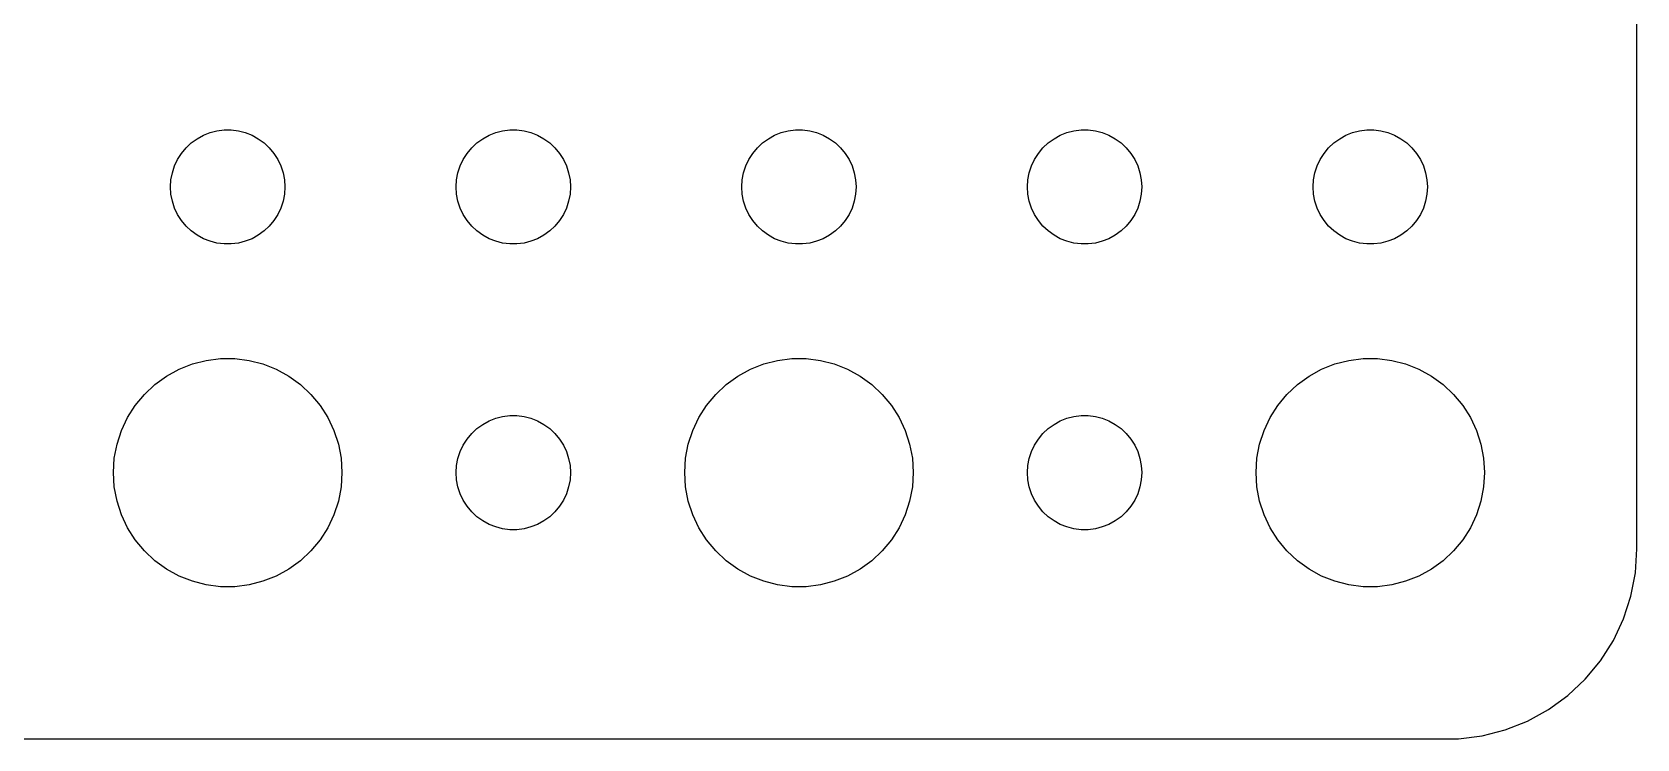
# Model space of a CAD drawing. Header units: metres. Extents: x -82 to 82, y -22 to 22.
# Drawn here: x 39.87 to 82, y -21.99 to -3.43 of the extents above; entities that cross this region are included whole.
import ezdxf

# ---------------------------------------------------------------- set-up
doc = ezdxf.new("R2010")
doc.units = ezdxf.units.M

msp = doc.modelspace()

# ---------------------------------------------------------------- linework, layer by layer
for p, q in [((82, -17), (82, 17)), ((44.0439, -6.34422), (44.1963, -6.23351)), ((44.1963, -6.23351), (44.3613, -6.14275)), ((44.3613, -6.14275), (44.5365, -6.07341)), ((44.5365, -6.07341), (44.7189, -6.02657)), ((44.7189, -6.02657), (44.9058, -6.00294)), ((44.9058, -6.00294), (45.0942, -6.00294)), ((45.0942, -6.00294), (45.2811, -6.02657)), ((45.2811, -6.02657), (45.4635, -6.07341)), ((45.4635, -6.07341), (45.6387, -6.14275)), ((45.6387, -6.14275), (45.8037, -6.23351)), ((45.8037, -6.23351), (45.9561, -6.34422)), ((51.5439, -6.34422), (51.6963, -6.23351)), ((51.6963, -6.23351), (51.8613, -6.14275)), ((51.8613, -6.14275), (52.0365, -6.07341)), ((52.0365, -6.07341), (52.2189, -6.02657)), ((52.2189, -6.02657), (52.4058, -6.00294)), ((52.4058, -6.00294), (52.5942, -6.00294)), ((52.5942, -6.00294), (52.7811, -6.02657)), ((52.7811, -6.02657), (52.9635, -6.07341)), ((52.9635, -6.07341), (53.1387, -6.14275)), ((53.1387, -6.14275), (53.3037, -6.23351)), ((53.3037, -6.23351), (53.4561, -6.34422)), ((59.0439, -6.34422), (59.1963, -6.23351)), ((59.1963, -6.23351), (59.3613, -6.14275)), ((59.3613, -6.14275), (59.5365, -6.07341)), ((59.5365, -6.07341), (59.7189, -6.02657)), ((59.7189, -6.02657), (59.9058, -6.00294)), ((59.9058, -6.00294), (60.0942, -6.00294)), ((60.0942, -6.00294), (60.2811, -6.02657)), ((60.2811, -6.02657), (60.4635, -6.07341)), ((60.4635, -6.07341), (60.6387, -6.14275)), ((60.6387, -6.14275), (60.8037, -6.23351)), ((60.8037, -6.23351), (60.9561, -6.34422)), ((66.5439, -6.34422), (66.6963, -6.23351)), ((66.6963, -6.23351), (66.8613, -6.14275)), ((66.8613, -6.14275), (67.0365, -6.07341)), ((67.0365, -6.07341), (67.2189, -6.02657)), ((67.2189, -6.02657), (67.4058, -6.00294)), ((67.4058, -6.00294), (67.5942, -6.00294)), ((67.5942, -6.00294), (67.7811, -6.02657)), ((67.7811, -6.02657), (67.9635, -6.07341)), ((67.9635, -6.07341), (68.1387, -6.14275)), ((68.1387, -6.14275), (68.3037, -6.23351)), ((68.3037, -6.23351), (68.4561, -6.34422)), ((74.0439, -6.34422), (74.1963, -6.23351)), ((74.1963, -6.23351), (74.3613, -6.14275)), ((74.3613, -6.14275), (74.5365, -6.07341)), ((74.5365, -6.07341), (74.7189, -6.02657)), ((74.7189, -6.02657), (74.9058, -6.00294)), ((74.9058, -6.00294), (75.0942, -6.00294)), ((75.0942, -6.00294), (75.2811, -6.02657)), ((75.2811, -6.02657), (75.4635, -6.07341)), ((75.4635, -6.07341), (75.6387, -6.14275)), ((75.6387, -6.14275), (75.8037, -6.23351)), ((75.8037, -6.23351), (75.9561, -6.34422)), ((43.6855, -6.77736), (43.7865, -6.61832)), ((43.7865, -6.61832), (43.9065, -6.47318)), ((43.9065, -6.47318), (44.0439, -6.34422)), ((45.9561, -6.34422), (46.0934, -6.47318)), ((46.0934, -6.47318), (46.2135, -6.61832)), ((46.2135, -6.61832), (46.3145, -6.77736)), ((51.1855, -6.77736), (51.2865, -6.61832)), ((51.2865, -6.61832), (51.4065, -6.47318)), ((51.4065, -6.47318), (51.5439, -6.34422)), ((53.4561, -6.34422), (53.5934, -6.47318)), ((53.5934, -6.47318), (53.7135, -6.61832)), ((53.7135, -6.61832), (53.8145, -6.77736)), ((58.6855, -6.77736), (58.7865, -6.61832)), ((58.7865, -6.61832), (58.9065, -6.47318)), ((58.9065, -6.47318), (59.0439, -6.34422)), ((60.9561, -6.34422), (61.0934, -6.47318)), ((61.0934, -6.47318), (61.2135, -6.61832)), ((61.2135, -6.61832), (61.3145, -6.77736)), ((66.1855, -6.77736), (66.2865, -6.61832)), ((66.2865, -6.61832), (66.4065, -6.47318)), ((66.4065, -6.47318), (66.5439, -6.34422)), ((68.4561, -6.34422), (68.5934, -6.47318)), ((68.5934, -6.47318), (68.7135, -6.61832)), ((68.7135, -6.61832), (68.8145, -6.77736)), ((73.6855, -6.77736), (73.7865, -6.61832)), ((73.7865, -6.61832), (73.9065, -6.47318)), ((73.9065, -6.47318), (74.0439, -6.34422)), ((75.9561, -6.34422), (76.0934, -6.47318)), ((76.0934, -6.47318), (76.2135, -6.61832)), ((76.2135, -6.61832), (76.3145, -6.77736)), ((43.5118, -7.312), (43.5471, -7.12695)), ((43.5471, -7.12695), (43.6053, -6.9478)), ((43.6053, -6.9478), (43.6855, -6.77736)), ((46.3145, -6.77736), (46.3947, -6.9478)), ((46.3947, -6.9478), (46.4529, -7.12695)), ((46.4529, -7.12695), (46.4882, -7.312)), ((51.0118, -7.312), (51.0471, -7.12695)), ((51.0471, -7.12695), (51.1053, -6.9478)), ((51.1053, -6.9478), (51.1855, -6.77736)), ((53.8145, -6.77736), (53.8947, -6.9478)), ((53.8947, -6.9478), (53.9529, -7.12695)), ((53.9529, -7.12695), (53.9882, -7.312)), ((58.5118, -7.312), (58.5471, -7.12695)), ((58.5471, -7.12695), (58.6053, -6.9478)), ((58.6053, -6.9478), (58.6855, -6.77736)), ((61.3145, -6.77736), (61.3947, -6.9478)), ((61.3947, -6.9478), (61.4529, -7.12695)), ((61.4529, -7.12695), (61.4882, -7.312)), ((66.0118, -7.312), (66.0471, -7.12695)), ((66.0471, -7.12695), (66.1053, -6.9478)), ((66.1053, -6.9478), (66.1855, -6.77736)), ((68.8145, -6.77736), (68.8947, -6.9478)), ((68.8947, -6.9478), (68.9529, -7.12695)), ((68.9529, -7.12695), (68.9882, -7.312)), ((73.5118, -7.312), (73.5471, -7.12695)), ((73.5471, -7.12695), (73.6053, -6.9478)), ((73.6053, -6.9478), (73.6855, -6.77736)), ((76.3145, -6.77736), (76.3947, -6.9478)), ((76.3947, -6.9478), (76.4529, -7.12695)), ((76.4529, -7.12695), (76.4882, -7.312)), ((43.5, -7.5), (43.5118, -7.312)), ((43.5118, -7.68799), (43.5, -7.5)), ((46.4882, -7.312), (46.5, -7.5)), ((46.5, -7.5), (46.4882, -7.68799)), ((51, -7.5), (51.0118, -7.312)), ((51.0118, -7.68799), (51, -7.5)), ((53.9882, -7.312), (54, -7.5)), ((54, -7.5), (53.9882, -7.68799)), ((58.5, -7.5), (58.5118, -7.312)), ((58.5118, -7.68799), (58.5, -7.5)), ((61.4882, -7.312), (61.5, -7.5)), ((61.5, -7.5), (61.4882, -7.68799)), ((66, -7.5), (66.0118, -7.312)), ((66.0118, -7.68799), (66, -7.5)), ((68.9882, -7.312), (69, -7.5)), ((69, -7.5), (68.9882, -7.68799)), ((73.5, -7.5), (73.5118, -7.312)), ((73.5118, -7.68799), (73.5, -7.5)), ((76.4882, -7.312), (76.5, -7.5)), ((76.5, -7.5), (76.4882, -7.68799)), ((43.5471, -7.87303), (43.5118, -7.68799)), ((43.6053, -8.05219), (43.5471, -7.87303)), ((46.4529, -7.87303), (46.3947, -8.05219)), ((46.4882, -7.68799), (46.4529, -7.87303)), ((51.0471, -7.87303), (51.0118, -7.68799)), ((51.1053, -8.05219), (51.0471, -7.87303)), ((53.9529, -7.87303), (53.8947, -8.05219)), ((53.9882, -7.68799), (53.9529, -7.87303)), ((58.5471, -7.87303), (58.5118, -7.68799)), ((58.6053, -8.05219), (58.5471, -7.87303)), ((61.4529, -7.87303), (61.3947, -8.05219)), ((61.4882, -7.68799), (61.4529, -7.87303)), ((66.0471, -7.87303), (66.0118, -7.68799)), ((66.1053, -8.05219), (66.0471, -7.87303)), ((68.9529, -7.87303), (68.8947, -8.05219)), ((68.9882, -7.68799), (68.9529, -7.87303)), ((73.5471, -7.87303), (73.5118, -7.68799)), ((73.6053, -8.05219), (73.5471, -7.87303)), ((76.4529, -7.87303), (76.3947, -8.05219)), ((76.4882, -7.68799), (76.4529, -7.87303)), ((43.6855, -8.22263), (43.6053, -8.05219)), ((43.7865, -8.38167), (43.6855, -8.22263)), ((43.9065, -8.52681), (43.7865, -8.38167)), ((46.2135, -8.38167), (46.0934, -8.52681)), ((46.3145, -8.22263), (46.2135, -8.38167)), ((46.3947, -8.05219), (46.3145, -8.22263)), ((51.1855, -8.22263), (51.1053, -8.05219)), ((51.2865, -8.38167), (51.1855, -8.22263)), ((51.4065, -8.52681), (51.2865, -8.38167)), ((53.7135, -8.38167), (53.5934, -8.52681)), ((53.8145, -8.22263), (53.7135, -8.38167)), ((53.8947, -8.05219), (53.8145, -8.22263)), ((58.6855, -8.22263), (58.6053, -8.05219)), ((58.7865, -8.38167), (58.6855, -8.22263)), ((58.9065, -8.52681), (58.7865, -8.38167)), ((61.2135, -8.38167), (61.0934, -8.52681)), ((61.3145, -8.22263), (61.2135, -8.38167)), ((61.3947, -8.05219), (61.3145, -8.22263)), ((66.1855, -8.22263), (66.1053, -8.05219)), ((66.2865, -8.38167), (66.1855, -8.22263)), ((66.4065, -8.52681), (66.2865, -8.38167)), ((68.7135, -8.38167), (68.5934, -8.52681)), ((68.8145, -8.22263), (68.7135, -8.38167)), ((68.8947, -8.05219), (68.8145, -8.22263)), ((73.6855, -8.22263), (73.6053, -8.05219)), ((73.7865, -8.38167), (73.6855, -8.22263)), ((73.9065, -8.52681), (73.7865, -8.38167)), ((76.2135, -8.38167), (76.0934, -8.52681)), ((76.3145, -8.22263), (76.2135, -8.38167)), ((76.3947, -8.05219), (76.3145, -8.22263)), ((44.0439, -8.65576), (43.9065, -8.52681)), ((44.1963, -8.76648), (44.0439, -8.65576)), ((44.3613, -8.85724), (44.1963, -8.76648)), ((45.8037, -8.76648), (45.6387, -8.85724)), ((45.9561, -8.65576), (45.8037, -8.76648)), ((46.0934, -8.52681), (45.9561, -8.65576)), ((51.5439, -8.65576), (51.4065, -8.52681)), ((51.6963, -8.76648), (51.5439, -8.65576)), ((51.8613, -8.85724), (51.6963, -8.76648)), ((53.3037, -8.76648), (53.1387, -8.85724)), ((53.4561, -8.65576), (53.3037, -8.76648)), ((53.5934, -8.52681), (53.4561, -8.65576)), ((59.0439, -8.65576), (58.9065, -8.52681)), ((59.1963, -8.76648), (59.0439, -8.65576)), ((59.3613, -8.85724), (59.1963, -8.76648)), ((60.8037, -8.76648), (60.6387, -8.85724)), ((60.9561, -8.65576), (60.8037, -8.76648)), ((61.0934, -8.52681), (60.9561, -8.65576)), ((66.5439, -8.65576), (66.4065, -8.52681)), ((66.6963, -8.76648), (66.5439, -8.65576)), ((66.8613, -8.85724), (66.6963, -8.76648)), ((68.3037, -8.76648), (68.1387, -8.85724)), ((68.4561, -8.65576), (68.3037, -8.76648)), ((68.5934, -8.52681), (68.4561, -8.65576)), ((74.0439, -8.65576), (73.9065, -8.52681)), ((74.1963, -8.76648), (74.0439, -8.65576)), ((74.3613, -8.85724), (74.1963, -8.76648)), ((75.8037, -8.76648), (75.6387, -8.85724)), ((75.9561, -8.65576), (75.8037, -8.76648)), ((76.0934, -8.52681), (75.9561, -8.65576)), ((44.5365, -8.92657), (44.3613, -8.85724)), ((44.7189, -8.97342), (44.5365, -8.92657)), ((44.9058, -8.99704), (44.7189, -8.97342)), ((45.0942, -8.99704), (44.9058, -8.99704)), ((45.2811, -8.97342), (45.0942, -8.99704)), ((45.4635, -8.92657), (45.2811, -8.97342)), ((45.6387, -8.85724), (45.4635, -8.92657)), ((52.0365, -8.92657), (51.8613, -8.85724)), ((52.2189, -8.97342), (52.0365, -8.92657)), ((52.4058, -8.99704), (52.2189, -8.97342)), ((52.5942, -8.99704), (52.4058, -8.99704)), ((52.7811, -8.97342), (52.5942, -8.99704)), ((52.9635, -8.92657), (52.7811, -8.97342)), ((53.1387, -8.85724), (52.9635, -8.92657)), ((59.5365, -8.92657), (59.3613, -8.85724)), ((59.7189, -8.97342), (59.5365, -8.92657)), ((59.9058, -8.99704), (59.7189, -8.97342)), ((60.0942, -8.99704), (59.9058, -8.99704)), ((60.2811, -8.97342), (60.0942, -8.99704)), ((60.4635, -8.92657), (60.2811, -8.97342)), ((60.6387, -8.85724), (60.4635, -8.92657)), ((67.0365, -8.92657), (66.8613, -8.85724)), ((67.2189, -8.97342), (67.0365, -8.92657)), ((67.4058, -8.99704), (67.2189, -8.97342)), ((67.5942, -8.99704), (67.4058, -8.99704)), ((67.7811, -8.97342), (67.5942, -8.99704)), ((67.9635, -8.92657), (67.7811, -8.97342)), ((68.1387, -8.85724), (67.9635, -8.92657)), ((74.5365, -8.92657), (74.3613, -8.85724)), ((74.7189, -8.97342), (74.5365, -8.92657)), ((74.9058, -8.99704), (74.7189, -8.97342)), ((75.0942, -8.99704), (74.9058, -8.99704)), ((75.2811, -8.97342), (75.0942, -8.99704)), ((75.4635, -8.92657), (75.2811, -8.97342)), ((75.6387, -8.85724), (75.4635, -8.92657)), ((43.7227, -12.2855), (44.0729, -12.1468)), ((44.0729, -12.1468), (44.4379, -12.0531)), ((44.4379, -12.0531), (44.8116, -12.0059)), ((44.8116, -12.0059), (45.1884, -12.0059)), ((45.1884, -12.0059), (45.5621, -12.0531)), ((45.5621, -12.0531), (45.927, -12.1468)), ((45.927, -12.1468), (46.2773, -12.2855)), ((58.7227, -12.2855), (59.0729, -12.1468)), ((59.0729, -12.1468), (59.4379, -12.0531)), ((59.4379, -12.0531), (59.8116, -12.0059)), ((59.8116, -12.0059), (60.1884, -12.0059)), ((60.1884, -12.0059), (60.5621, -12.0531)), ((60.5621, -12.0531), (60.927, -12.1468)), ((60.927, -12.1468), (61.2773, -12.2855)), ((73.7227, -12.2855), (74.073, -12.1468)), ((74.073, -12.1468), (74.4379, -12.0531)), ((74.4379, -12.0531), (74.8116, -12.0059)), ((74.8116, -12.0059), (75.1884, -12.0059)), ((75.1884, -12.0059), (75.5621, -12.0531)), ((75.5621, -12.0531), (75.927, -12.1468)), ((75.927, -12.1468), (76.2773, -12.2855)), ((43.0877, -12.6884), (43.3925, -12.467)), ((43.3925, -12.467), (43.7227, -12.2855)), ((46.2773, -12.2855), (46.6075, -12.467)), ((46.6075, -12.467), (46.9123, -12.6884)), ((58.0877, -12.6884), (58.3925, -12.467)), ((58.3925, -12.467), (58.7227, -12.2855)), ((61.2773, -12.2855), (61.6075, -12.467)), ((61.6075, -12.467), (61.9123, -12.6884)), ((73.0877, -12.6884), (73.3925, -12.467)), ((73.3925, -12.467), (73.7227, -12.2855)), ((76.2773, -12.2855), (76.6075, -12.467)), ((76.6075, -12.467), (76.9123, -12.6884)), ((42.5729, -13.2366), (42.8131, -12.9464)), ((42.8131, -12.9464), (43.0877, -12.6884)), ((46.9123, -12.6884), (47.1869, -12.9464)), ((47.1869, -12.9464), (47.427, -13.2366)), ((57.5729, -13.2366), (57.8131, -12.9464)), ((57.8131, -12.9464), (58.0877, -12.6884)), ((61.9123, -12.6884), (62.1869, -12.9464)), ((62.1869, -12.9464), (62.427, -13.2366)), ((72.573, -13.2366), (72.8131, -12.9464)), ((72.8131, -12.9464), (73.0877, -12.6884)), ((76.9123, -12.6884), (77.1869, -12.9464)), ((77.1869, -12.9464), (77.427, -13.2366)), ((42.3711, -13.5547), (42.5729, -13.2366)), ((47.427, -13.2366), (47.6289, -13.5547)), ((57.3711, -13.5547), (57.5729, -13.2366)), ((62.427, -13.2366), (62.6289, -13.5547)), ((72.3711, -13.5547), (72.573, -13.2366)), ((77.427, -13.2366), (77.6289, -13.5547)), ((42.0942, -14.2539), (42.2107, -13.8956)), ((42.2107, -13.8956), (42.3711, -13.5547)), ((47.6289, -13.5547), (47.7893, -13.8956)), ((47.7893, -13.8956), (47.9057, -14.2539)), ((51.4065, -13.9732), (51.5439, -13.8442)), ((51.5439, -13.8442), (51.6963, -13.7335)), ((51.6963, -13.7335), (51.8613, -13.6427)), ((51.8613, -13.6427), (52.0365, -13.5734)), ((52.0365, -13.5734), (52.2189, -13.5266)), ((52.2189, -13.5266), (52.4058, -13.5029)), ((52.4058, -13.5029), (52.5942, -13.5029)), ((52.5942, -13.5029), (52.7811, -13.5266)), ((52.7811, -13.5266), (52.9635, -13.5734)), ((52.9635, -13.5734), (53.1387, -13.6427)), ((53.1387, -13.6427), (53.3037, -13.7335)), ((53.3037, -13.7335), (53.4561, -13.8442)), ((53.4561, -13.8442), (53.5934, -13.9732)), ((57.0942, -14.2539), (57.2107, -13.8956)), ((57.2107, -13.8956), (57.3711, -13.5547)), ((62.6289, -13.5547), (62.7893, -13.8956)), ((62.7893, -13.8956), (62.9057, -14.2539)), ((66.4065, -13.9732), (66.5439, -13.8442)), ((66.5439, -13.8442), (66.6963, -13.7335)), ((66.6963, -13.7335), (66.8613, -13.6427)), ((66.8613, -13.6427), (67.0365, -13.5734)), ((67.0365, -13.5734), (67.2189, -13.5266)), ((67.2189, -13.5266), (67.4058, -13.5029)), ((67.4058, -13.5029), (67.5942, -13.5029)), ((67.5942, -13.5029), (67.7811, -13.5266)), ((67.7811, -13.5266), (67.9635, -13.5734)), ((67.9635, -13.5734), (68.1387, -13.6427)), ((68.1387, -13.6427), (68.3037, -13.7335)), ((68.3037, -13.7335), (68.4561, -13.8442)), ((68.4561, -13.8442), (68.5934, -13.9732)), ((72.0943, -14.2539), (72.2107, -13.8956)), ((72.2107, -13.8956), (72.3711, -13.5547)), ((77.6289, -13.5547), (77.7893, -13.8956)), ((77.7893, -13.8956), (77.9057, -14.2539)), ((42.0237, -14.624), (42.0942, -14.2539)), ((47.9057, -14.2539), (47.9763, -14.624)), ((51.1053, -14.4478), (51.1855, -14.2774)), ((51.1855, -14.2774), (51.2865, -14.1183)), ((51.2865, -14.1183), (51.4065, -13.9732)), ((53.5934, -13.9732), (53.7135, -14.1183)), ((53.7135, -14.1183), (53.8145, -14.2774)), ((53.8145, -14.2774), (53.8947, -14.4478)), ((57.0237, -14.624), (57.0942, -14.2539)), ((62.9057, -14.2539), (62.9763, -14.624)), ((66.1053, -14.4478), (66.1855, -14.2774)), ((66.1855, -14.2774), (66.2865, -14.1183)), ((66.2865, -14.1183), (66.4065, -13.9732)), ((68.5934, -13.9732), (68.7135, -14.1183)), ((68.7135, -14.1183), (68.8145, -14.2774)), ((68.8145, -14.2774), (68.8947, -14.4478)), ((72.0237, -14.624), (72.0943, -14.2539)), ((77.9057, -14.2539), (77.9763, -14.624)), ((42, -15), (42.0237, -14.624)), ((47.9763, -14.624), (48, -15)), ((51.0118, -14.812), (51.0471, -14.627)), ((51.0471, -14.627), (51.1053, -14.4478)), ((53.8947, -14.4478), (53.9529, -14.627)), ((53.9529, -14.627), (53.9882, -14.812)), ((57, -15), (57.0237, -14.624)), ((62.9763, -14.624), (63, -15)), ((66.0118, -14.812), (66.0471, -14.627)), ((66.0471, -14.627), (66.1053, -14.4478)), ((68.8947, -14.4478), (68.9529, -14.627)), ((68.9529, -14.627), (68.9882, -14.812)), ((72, -15), (72.0237, -14.624)), ((77.9763, -14.624), (78, -15)), ((42.0237, -15.376), (42, -15)), ((48, -15), (47.9763, -15.376)), ((51, -15), (51.0118, -14.812)), ((51.0118, -15.188), (51, -15)), ((53.9882, -14.812), (54, -15)), ((54, -15), (53.9882, -15.188)), ((57.0237, -15.376), (57, -15)), ((63, -15), (62.9763, -15.376)), ((66, -15), (66.0118, -14.812)), ((66.0118, -15.188), (66, -15)), ((68.9882, -14.812), (69, -15)), ((69, -15), (68.9882, -15.188)), ((72.0237, -15.376), (72, -15)), ((78, -15), (77.9763, -15.376)), ((42.0942, -15.7461), (42.0237, -15.376)), ((47.9763, -15.376), (47.9057, -15.7461)), ((51.0471, -15.373), (51.0118, -15.188)), ((51.1053, -15.5522), (51.0471, -15.373)), ((51.1855, -15.7226), (51.1053, -15.5522)), ((53.8947, -15.5522), (53.8145, -15.7226)), ((53.9529, -15.373), (53.8947, -15.5522)), ((53.9882, -15.188), (53.9529, -15.373)), ((57.0942, -15.7461), (57.0237, -15.376)), ((62.9763, -15.376), (62.9057, -15.7461)), ((66.0471, -15.373), (66.0118, -15.188)), ((66.1053, -15.5522), (66.0471, -15.373)), ((66.1855, -15.7226), (66.1053, -15.5522)), ((68.8947, -15.5522), (68.8145, -15.7226)), ((68.9529, -15.373), (68.8947, -15.5522)), ((68.9882, -15.188), (68.9529, -15.373)), ((72.0943, -15.7461), (72.0237, -15.376)), ((77.9763, -15.376), (77.9057, -15.7461)), ((42.2107, -16.1044), (42.0942, -15.7461)), ((47.9057, -15.7461), (47.7893, -16.1044)), ((51.2865, -15.8817), (51.1855, -15.7226)), ((51.4065, -16.0268), (51.2865, -15.8817)), ((53.7135, -15.8817), (53.5934, -16.0268)), ((53.8145, -15.7226), (53.7135, -15.8817)), ((57.2107, -16.1044), (57.0942, -15.7461)), ((62.9057, -15.7461), (62.7893, -16.1044)), ((66.2865, -15.8817), (66.1855, -15.7226)), ((66.4065, -16.0268), (66.2865, -15.8817)), ((68.7135, -15.8817), (68.5934, -16.0268)), ((68.8145, -15.7226), (68.7135, -15.8817)), ((72.2107, -16.1044), (72.0943, -15.7461)), ((77.9057, -15.7461), (77.7893, -16.1044)), ((42.3711, -16.4453), (42.2107, -16.1044)), ((47.7893, -16.1044), (47.6289, -16.4453)), ((51.5439, -16.1558), (51.4065, -16.0268)), ((51.6963, -16.2665), (51.5439, -16.1558)), ((51.8613, -16.3572), (51.6963, -16.2665)), ((52.0365, -16.4266), (51.8613, -16.3572)), ((52.2189, -16.4734), (52.0365, -16.4266)), ((52.9635, -16.4266), (52.7811, -16.4734)), ((53.1387, -16.3572), (52.9635, -16.4266)), ((53.3037, -16.2665), (53.1387, -16.3572)), ((53.4561, -16.1558), (53.3037, -16.2665)), ((53.5934, -16.0268), (53.4561, -16.1558)), ((57.3711, -16.4453), (57.2107, -16.1044)), ((62.7893, -16.1044), (62.6289, -16.4453)), ((66.5439, -16.1558), (66.4065, -16.0268)), ((66.6963, -16.2665), (66.5439, -16.1558)), ((66.8613, -16.3572), (66.6963, -16.2665)), ((67.0365, -16.4266), (66.8613, -16.3572)), ((67.2189, -16.4734), (67.0365, -16.4266)), ((67.9635, -16.4266), (67.7811, -16.4734)), ((68.1387, -16.3572), (67.9635, -16.4266)), ((68.3037, -16.2665), (68.1387, -16.3572)), ((68.4561, -16.1558), (68.3037, -16.2665)), ((68.5934, -16.0268), (68.4561, -16.1558)), ((72.3711, -16.4453), (72.2107, -16.1044)), ((77.7893, -16.1044), (77.6289, -16.4453)), ((42.5729, -16.7634), (42.3711, -16.4453)), ((42.8131, -17.0536), (42.5729, -16.7634)), ((47.427, -16.7634), (47.1869, -17.0536)), ((47.6289, -16.4453), (47.427, -16.7634)), ((52.4058, -16.497), (52.2189, -16.4734)), ((52.5942, -16.497), (52.4058, -16.497)), ((52.7811, -16.4734), (52.5942, -16.497)), ((57.5729, -16.7634), (57.3711, -16.4453)), ((57.8131, -17.0536), (57.5729, -16.7634)), ((62.427, -16.7634), (62.1869, -17.0536)), ((62.6289, -16.4453), (62.427, -16.7634)), ((67.4058, -16.497), (67.2189, -16.4734)), ((67.5942, -16.497), (67.4058, -16.497)), ((67.7811, -16.4734), (67.5942, -16.497)), ((72.573, -16.7634), (72.3711, -16.4453)), ((72.8131, -17.0536), (72.573, -16.7634)), ((77.427, -16.7634), (77.1869, -17.0536)), ((77.6289, -16.4453), (77.427, -16.7634)), ((43.0877, -17.3115), (42.8131, -17.0536)), ((47.1869, -17.0536), (46.9123, -17.3115)), ((58.0877, -17.3115), (57.8131, -17.0536)), ((62.1869, -17.0536), (61.9123, -17.3115)), ((73.0877, -17.3115), (72.8131, -17.0536)), ((77.1869, -17.0536), (76.9123, -17.3115)), ((81.9606, -17.6267), (82, -17)), ((43.3925, -17.533), (43.0877, -17.3115)), ((43.7227, -17.7145), (43.3925, -17.533)), ((46.6075, -17.533), (46.2773, -17.7145)), ((46.9123, -17.3115), (46.6075, -17.533)), ((58.3925, -17.533), (58.0877, -17.3115)), ((58.7227, -17.7145), (58.3925, -17.533)), ((61.6075, -17.533), (61.2773, -17.7145)), ((61.9123, -17.3115), (61.6075, -17.533)), ((73.3925, -17.533), (73.0877, -17.3115)), ((73.7227, -17.7145), (73.3925, -17.533)), ((76.6075, -17.533), (76.2773, -17.7145)), ((76.9123, -17.3115), (76.6075, -17.533)), ((81.8429, -18.2434), (81.9606, -17.6267)), ((44.0729, -17.8532), (43.7227, -17.7145)), ((44.4379, -17.9469), (44.0729, -17.8532)), ((44.8116, -17.9941), (44.4379, -17.9469)), ((45.1884, -17.9941), (44.8116, -17.9941)), ((45.5621, -17.9469), (45.1884, -17.9941)), ((45.927, -17.8532), (45.5621, -17.9469)), ((46.2773, -17.7145), (45.927, -17.8532)), ((59.0729, -17.8532), (58.7227, -17.7145)), ((59.4379, -17.9469), (59.0729, -17.8532)), ((59.8116, -17.9941), (59.4379, -17.9469)), ((60.1884, -17.9941), (59.8116, -17.9941)), ((60.5621, -17.9469), (60.1884, -17.9941)), ((60.927, -17.8532), (60.5621, -17.9469)), ((61.2773, -17.7145), (60.927, -17.8532)), ((74.073, -17.8532), (73.7227, -17.7145)), ((74.4379, -17.9469), (74.073, -17.8532)), ((74.8116, -17.9941), (74.4379, -17.9469)), ((75.1884, -17.9941), (74.8116, -17.9941)), ((75.5621, -17.9469), (75.1884, -17.9941)), ((75.927, -17.8532), (75.5621, -17.9469)), ((76.2773, -17.7145), (75.927, -17.8532)), ((81.6489, -18.8406), (81.8429, -18.2434)), ((81.3815, -19.4088), (81.6489, -18.8406)), ((81.0451, -19.9389), (81.3815, -19.4088)), ((80.6448, -20.4227), (81.0451, -19.9389)), ((80.1871, -20.8526), (80.6448, -20.4227)), ((79.6791, -21.2216), (80.1871, -20.8526)), ((79.1289, -21.5241), (79.6791, -21.2216)), ((77.9369, -21.9114), (78.5451, -21.7553)), ((78.5451, -21.7553), (79.1289, -21.5241)), ((-77.3139, -21.9901), (77.3139, -21.9901)), ((77.3139, -21.9901), (77.9369, -21.9114))]:
    msp.add_line(p, q)

doc.saveas('drawing.dxf')
